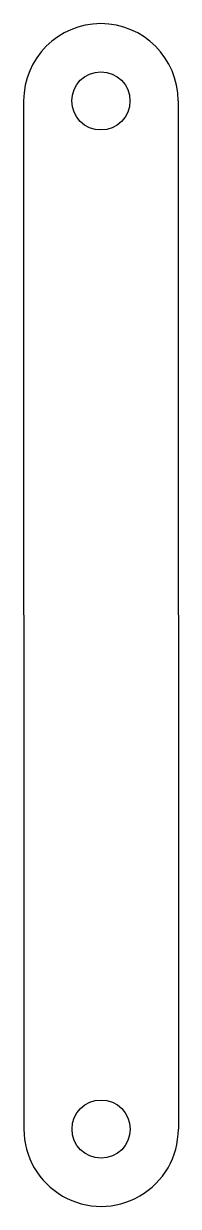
# Model space of a CAD drawing. Header units: millimetres. Extents: x 42.5 to 55.5, y -11.8 to 87.8.
import ezdxf

# ---------------------------------------------------------------- set-up
doc = ezdxf.new("R2010")
doc.units = ezdxf.units.MM
doc.layers.add('bielle', color=1, linetype='Continuous', lineweight=25, true_color=0xff0000)

msp = doc.modelspace()

# ---------------------------------------------------------------- linework, layer by layer
at = {"layer": 'bielle'}
for p, q in [((42.49, 81.274), (42.51, -5.278)), ((55.49, 81.278), (55.51, -5.274))]:
    msp.add_line(p, q, dxfattribs=at)
for centre in [(48.99, 81.276), (49.01, -5.276)]:
    msp.add_circle(centre, 2.45, dxfattribs=at)
for centre, start, end in [((48.99, 81.276), 0.01366, 180.01366), ((49.01, -5.276), 180.01366, 0.01366)]:
    msp.add_arc(centre, 6.5, start, end, dxfattribs=at)

doc.saveas('drawing.dxf')
